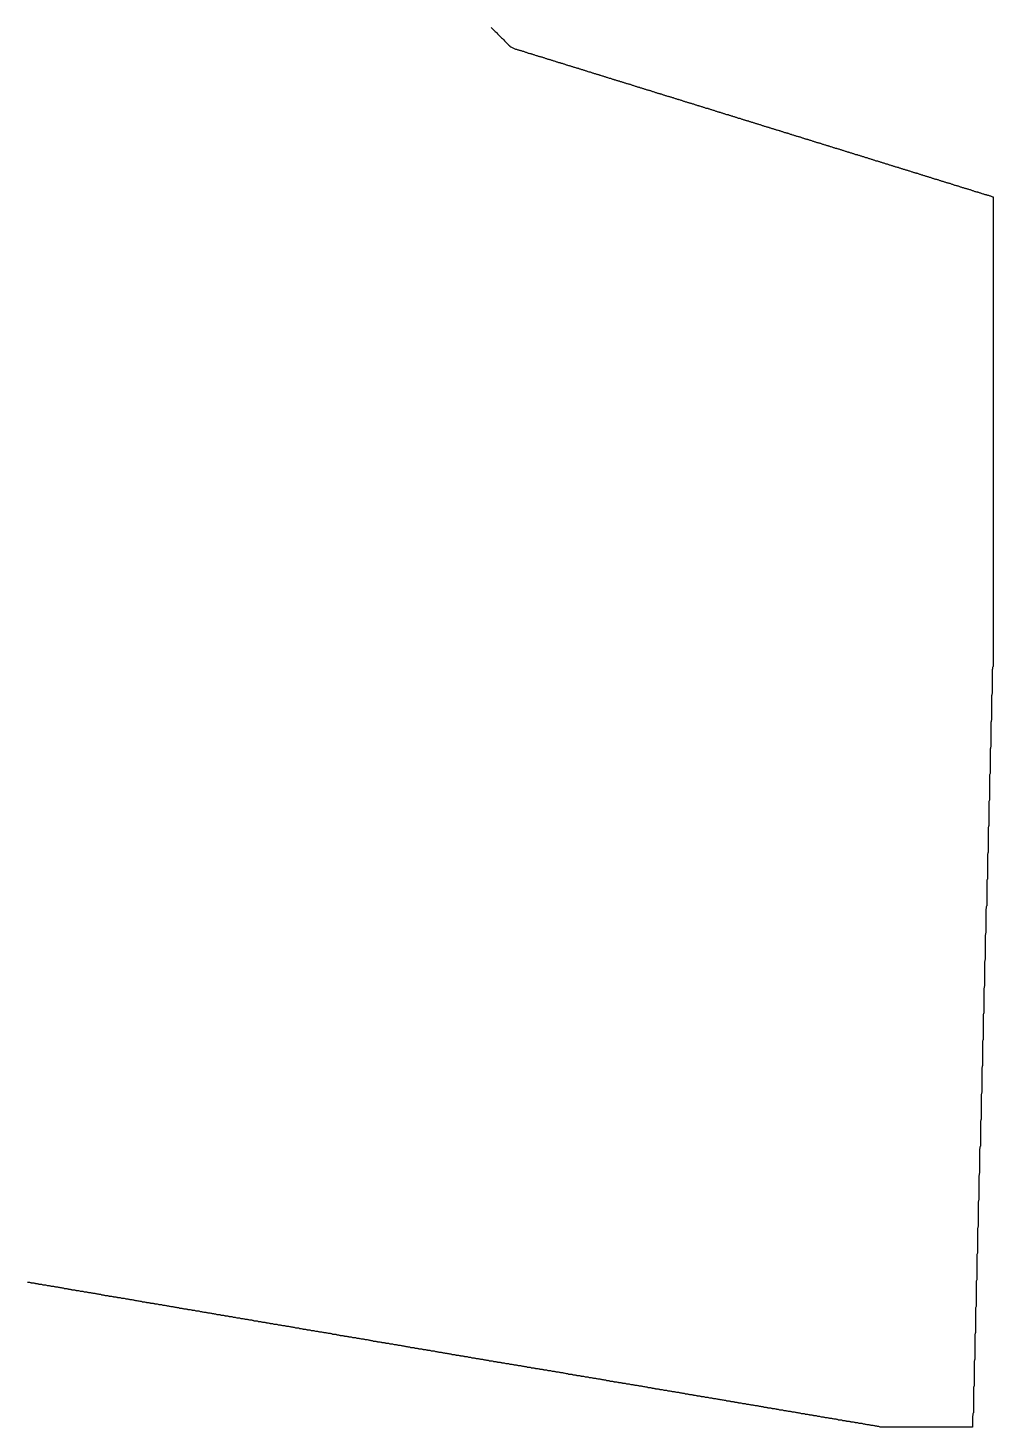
# Model space of a CAD drawing. Header units: metres. Extents: x 500 to 120559, y -30426 to 143676.
# Drawn here: x 60530 to 120559, y -30426 to 56625 of the extents above; entities that cross this region are included whole.
import ezdxf

# ---------------------------------------------------------------- set-up
doc = ezdxf.new("R2010")
doc.units = ezdxf.units.M
doc.layers.add('alpha_boundary_shrunk', color=7, linetype='Continuous')

msp = doc.modelspace()

# ---------------------------------------------------------------- linework, layer by layer
at = {"layer": 'alpha_boundary_shrunk', "color": 1}
msp.add_lwpolyline([(89338, 56665), (89381, 56621), (89425, 56577), (89469, 56534), (89512, 56490), (89556, 56446), (89600, 56402), (89644, 56359), (89687, 56315), (89731, 56271), (89775, 56228), (89818, 56184), (89862, 56140), (89993, 56009), (90037, 55966), (90080, 55922), (90124, 55878), (90168, 55835), (90211, 55791), (90255, 55747), (90299, 55703), (90343, 55660), (90386, 55616), (90430, 55572), (90474, 55529), (90513, 55493), (90557, 55462), (90604, 55435), (90691, 55391), (90778, 55348), (90821, 55329), (90865, 55314), (90910, 55303), (90911, 55303), (90952, 55285), (90996, 55270), (91041, 55260), (91087, 55253), (91101, 55253), (91126, 55242), (91170, 55227), (91216, 55216), (91217, 55216), (91258, 55198), (91301, 55183), (91347, 55172), (91348, 55172), (91389, 55154), (91433, 55139), (91478, 55129), (91479, 55129), (91520, 55110), (91564, 55096), (91609, 55085), (91610, 55085), (91651, 55067), (91695, 55052), (91740, 55041), (91786, 55035), (91800, 55034), (91826, 55023), (91869, 55008), (91915, 54998), (91916, 54997), (91957, 54979), (92000, 54965), (92046, 54954), (92047, 54954), (92088, 54936), (92132, 54921), (92177, 54910), (92178, 54910), (92219, 54892), (92263, 54877), (92308, 54867), (92354, 54860), (92368, 54859), (92393, 54848), (92437, 54834), (92482, 54823), (92484, 54823), (92525, 54805), (92568, 54790), (92614, 54779), (92615, 54779), (92656, 54761), (92700, 54746), (92745, 54736), (92746, 54735), (92787, 54717), (92831, 54702), (92876, 54692), (92922, 54685), (92936, 54685), (92961, 54674), (93005, 54659), (93050, 54648), (93052, 54648), (93092, 54630), (93136, 54615), (93181, 54604), (93183, 54604), (93224, 54586), (93267, 54571), (93313, 54561), (93314, 54561), (93355, 54542), (93399, 54528), (93444, 54517), (93445, 54517), (93486, 54499), (93530, 54484), (93575, 54473), (93621, 54467), (93635, 54466), (93660, 54455), (93704, 54440), (93749, 54430), (93751, 54430), (93791, 54411), (93835, 54397), (93880, 54386), (93882, 54386), (93923, 54368), (93966, 54353), (94012, 54342), (94013, 54342), (94054, 54324), (94098, 54309), (94143, 54299), (94189, 54292), (94203, 54292), (94228, 54280), (94272, 54266), (94317, 54255), (94319, 54255), (94359, 54237), (94403, 54222), (94448, 54211), (94450, 54211), (94490, 54193), (94534, 54178), (94580, 54168), (94581, 54167), (94622, 54149), (94665, 54135), (94711, 54124), (94756, 54117), (94771, 54117), (94796, 54106), (94840, 54091), (94885, 54080), (94887, 54080), (94927, 54062), (94971, 54047), (95016, 54036), (95018, 54036), (95058, 54018), (95102, 54003), (95147, 53993), (95149, 53993), (95189, 53975), (95233, 53960), (95279, 53949), (95280, 53949), (95321, 53931), (95364, 53916), (95410, 53905), (95455, 53899), (95470, 53898), (95495, 53887), (95539, 53872), (95584, 53862), (95586, 53862), (95626, 53843), (95670, 53829), (95715, 53818), (95717, 53818), (95757, 53800), (95801, 53785), (95846, 53774), (95848, 53774), (95888, 53756), (95932, 53741), (95978, 53731), (96023, 53724), (96038, 53724), (96063, 53712), (96107, 53698), (96152, 53687), (96153, 53687), (96194, 53669), (96238, 53654), (96283, 53643), (96285, 53643), (96325, 53625), (96369, 53610), (96414, 53600), (96416, 53599), (96456, 53581), (96500, 53567), (96545, 53556), (96547, 53556), (96587, 53538), (96631, 53523), (96677, 53512), (96722, 53506), (96737, 53505), (96762, 53494), (96806, 53479), (96851, 53469), (96853, 53468), (96893, 53450), (96937, 53436), (96982, 53425), (96984, 53425), (97024, 53407), (97068, 53392), (97113, 53381), (97115, 53381), (97155, 53363), (97199, 53348), (97244, 53337), (97290, 53331), (97305, 53330), (97330, 53319), (97374, 53304), (97419, 53294), (97420, 53294), (97461, 53276), (97505, 53261), (97550, 53250), (97552, 53250), (97592, 53232), (97636, 53217), (97681, 53206), (97683, 53206), (97723, 53188), (97767, 53173), (97812, 53163), (97858, 53156), (97873, 53156), (97898, 53144), (97942, 53130), (97987, 53119), (97988, 53119), (98029, 53101), (98073, 53086), (98118, 53075), (98119, 53075), (98160, 53057), (98204, 53042), (98249, 53032), (98251, 53032), (98291, 53013), (98335, 52999), (98380, 52988), (98382, 52988), (98422, 52970), (98466, 52955), (98511, 52944), (98557, 52938), (98572, 52937), (98597, 52926), (98641, 52911), (98686, 52901), (98687, 52900), (98728, 52882), (98772, 52868), (98817, 52857), (98818, 52857), (98859, 52839), (98903, 52824), (98948, 52813), (98950, 52813), (98990, 52795), (99034, 52780), (99079, 52770), (99125, 52763), (99140, 52762), (99165, 52751), (99209, 52737), (99254, 52726), (99255, 52726), (99296, 52708), (99340, 52693), (99385, 52682), (99386, 52682), (99427, 52664), (99471, 52649), (99516, 52638), (99517, 52638), (99558, 52620), (99602, 52605), (99647, 52595), (99649, 52595), (99689, 52577), (99733, 52562), (99778, 52551), (99824, 52545), (99839, 52544), (99864, 52533), (99908, 52518), (99953, 52507), (99954, 52507), (99995, 52489), (100039, 52474), (100084, 52464), (100085, 52464), (100126, 52445), (100170, 52431), (100215, 52420), (100216, 52420), (100257, 52402), (100301, 52387), (100346, 52376), (100392, 52370), (100407, 52369), (100432, 52358), (100476, 52343), (100521, 52333), (100522, 52332), (100563, 52314), (100607, 52300), (100652, 52289), (100653, 52289), (100694, 52271), (100738, 52256), (100783, 52245), (100784, 52245), (100825, 52227), (100869, 52212), (100914, 52202), (100960, 52195), (100975, 52195), (101000, 52183), (101044, 52169), (101089, 52158), (101090, 52158), (101131, 52140), (101175, 52125), (101220, 52114), (101221, 52114), (101262, 52096), (101306, 52081), (101351, 52071), (101352, 52070), (101393, 52052), (101437, 52038), (101482, 52027), (101483, 52027), (101524, 52009), (101568, 51994), (101613, 51983), (101659, 51977), (101674, 51976), (101699, 51965), (101743, 51950), (101788, 51939), (101789, 51939), (101830, 51921), (101874, 51906), (101919, 51896), (101920, 51896), (101961, 51878), (102005, 51863), (102050, 51852), (102051, 51852), (102092, 51834), (102136, 51819), (102181, 51808), (102227, 51802), (102242, 51801), (102267, 51790), (102311, 51775), (102356, 51765), (102357, 51765), (102398, 51746), (102442, 51732), (102487, 51721), (102488, 51721), (102529, 51703), (102573, 51688), (102618, 51677), (102619, 51677), (102660, 51659), (102704, 51644), (102749, 51634), (102795, 51627), (102810, 51627), (102835, 51615), (102879, 51601), (102924, 51590), (102925, 51590), (102966, 51572), (103010, 51557), (103055, 51546), (103056, 51546), (103097, 51528), (103141, 51513), (103186, 51503), (103187, 51502), (103228, 51484), (103272, 51470), (103317, 51459), (103318, 51459), (103359, 51441), (103403, 51426), (103448, 51415), (103494, 51409), (103509, 51408), (103534, 51397), (103578, 51382), (103623, 51372), (103624, 51371), (103665, 51353), (103709, 51338), (103754, 51328), (103755, 51328), (103796, 51310), (103840, 51295), (103885, 51284), (103886, 51284), (103927, 51266), (103971, 51251), (104016, 51240), (104062, 51234), (104077, 51233), (104102, 51222), (104146, 51207), (104191, 51197), (104192, 51197), (104233, 51179), (104277, 51164), (104322, 51153), (104323, 51153), (104364, 51135), (104408, 51120), (104453, 51109), (104454, 51109), (104495, 51091), (104539, 51076), (104584, 51066), (104585, 51066), (104626, 51047), (104670, 51033), (104715, 51022), (104761, 51016), (104776, 51015), (104801, 51004), (104845, 50989), (104890, 50978), (104891, 50978), (104932, 50960), (104976, 50945), (105021, 50935), (105022, 50934), (105063, 50916), (105107, 50902), (105152, 50891), (105153, 50891), (105194, 50873), (105238, 50858), (105283, 50847), (105329, 50841), (105344, 50840), (105369, 50829), (105413, 50814), (105458, 50804), (105459, 50803), (105500, 50785), (105544, 50771), (105589, 50760), (105590, 50760), (105631, 50742), (105675, 50727), (105720, 50716), (105721, 50716), (105762, 50698), (105806, 50683), (105851, 50673), (105897, 50666), (105912, 50665), (105937, 50654), (105981, 50639), (106026, 50629), (106027, 50629), (106068, 50611), (106112, 50596), (106157, 50585), (106158, 50585), (106199, 50567), (106243, 50552), (106288, 50541), (106289, 50541), (106330, 50523), (106374, 50508), (106419, 50498), (106420, 50498), (106461, 50480), (106505, 50465), (106550, 50454), (106596, 50448), (106611, 50447), (106636, 50436), (106680, 50421), (106725, 50410), (106726, 50410), (106767, 50392), (106811, 50377), (106856, 50367), (106857, 50367), (106898, 50348), (106942, 50334), (106987, 50323), (106988, 50323), (107029, 50305), (107073, 50290), (107118, 50279), (107164, 50273), (107178, 50272), (107204, 50261), (107248, 50246), (107293, 50236), (107294, 50235), (107335, 50217), (107379, 50203), (107424, 50192), (107425, 50192), (107466, 50174), (107510, 50159), (107555, 50148), (107556, 50148), (107597, 50130), (107641, 50115), (107686, 50105), (107732, 50098), (107746, 50097), (107772, 50086), (107816, 50072), (107861, 50061), (107862, 50061), (107903, 50043), (107947, 50028), (107992, 50017), (107993, 50017), (108034, 49999), (108078, 49984), (108123, 49974), (108124, 49973), (108165, 49955), (108209, 49940), (108254, 49930), (108255, 49930), (108296, 49912), (108340, 49897), (108385, 49886), (108431, 49880), (108445, 49879), (108471, 49868), (108515, 49853), (108560, 49842), (108561, 49842), (108602, 49824), (108646, 49809), (108691, 49799), (108692, 49799), (108733, 49781), (108777, 49766), (108822, 49755), (108823, 49755), (108864, 49737), (108908, 49722), (108953, 49711), (108999, 49705), (109013, 49704), (109039, 49693), (109082, 49678), (109128, 49668), (109129, 49668), (109170, 49649), (109214, 49635), (109259, 49624), (109260, 49624), (109301, 49606), (109345, 49591), (109390, 49580), (109391, 49580), (109432, 49562), (109476, 49547), (109521, 49537), (109522, 49536), (109563, 49518), (109607, 49504), (109652, 49493), (109698, 49487), (109712, 49486), (109738, 49475), (109781, 49460), (109827, 49449), (109828, 49449), (109869, 49431), (109913, 49416), (109958, 49406), (109959, 49405), (110000, 49387), (110044, 49373), (110089, 49362), (110090, 49362), (110131, 49344), (110175, 49329), (110220, 49318), (110266, 49312), (110280, 49311), (110305, 49300), (110349, 49285), (110395, 49275), (110396, 49274), (110437, 49256), (110480, 49241), (110526, 49231), (110527, 49231), (110568, 49213), (110612, 49198), (110657, 49187), (110658, 49187), (110699, 49169), (110743, 49154), (110788, 49143), (110834, 49137), (110848, 49136), (110873, 49125), (110917, 49110), (110962, 49100), (110964, 49100), (111004, 49082), (111048, 49067), (111094, 49056), (111095, 49056), (111136, 49038), (111179, 49023), (111225, 49012), (111226, 49012), (111267, 48994), (111311, 48979), (111356, 48969), (111357, 48969), (111398, 48950), (111442, 48936), (111487, 48925), (111533, 48919), (111547, 48918), (111572, 48907), (111616, 48892), (111661, 48881), (111663, 48881), (111704, 48863), (111747, 48848), (111793, 48838), (111794, 48837), (111835, 48819), (111878, 48805), (111924, 48794), (111925, 48794), (111966, 48776), (112010, 48761), (112055, 48750), (112101, 48744), (112115, 48743), (112140, 48732), (112184, 48717), (112229, 48707), (112231, 48706), (112271, 48688), (112315, 48674), (112360, 48663), (112362, 48663), (112403, 48645), (112446, 48630), (112492, 48619), (112493, 48619), (112534, 48601), (112578, 48586), (112623, 48576), (112669, 48569), (112683, 48568), (112708, 48557), (112752, 48542), (112797, 48532), (112799, 48532), (112839, 48514), (112883, 48499), (112928, 48488), (112930, 48488), (112970, 48470), (113014, 48455), (113059, 48444), (113061, 48444), (113102, 48426), (113145, 48411), (113191, 48401), (113192, 48401), (113233, 48382), (113277, 48368), (113322, 48357), (113368, 48351), (113382, 48350), (113407, 48339), (113451, 48324), (113496, 48313), (113498, 48313), (113538, 48295), (113582, 48280), (113627, 48270), (113629, 48270), (113669, 48251), (113713, 48237), (113758, 48226), (113760, 48226), (113801, 48208), (113844, 48193), (113890, 48182), (113935, 48176), (113950, 48175), (113975, 48164), (114019, 48149), (114064, 48139), (114066, 48138), (114106, 48120), (114150, 48106), (114195, 48095), (114197, 48095), (114237, 48077), (114281, 48062), (114326, 48051), (114328, 48051), (114368, 48033), (114412, 48018), (114458, 48008), (114459, 48007), (114500, 47989), (114543, 47975), (114589, 47964), (114634, 47957), (114649, 47957), (114674, 47946), (114718, 47931), (114763, 47920), (114765, 47920), (114805, 47902), (114849, 47887), (114894, 47877), (114896, 47876), (114936, 47858), (114980, 47843), (115025, 47833), (115027, 47833), (115067, 47815), (115111, 47800), (115157, 47789), (115202, 47783), (115217, 47782), (115242, 47771), (115286, 47756), (115331, 47745), (115332, 47745), (115373, 47727), (115417, 47712), (115462, 47702), (115464, 47702), (115504, 47683), (115548, 47669), (115593, 47658), (115595, 47658), (115635, 47640), (115679, 47625), (115724, 47614), (115770, 47608), (115785, 47607), (115810, 47596), (115854, 47581), (115899, 47571), (115900, 47571), (115941, 47552), (115985, 47538), (116030, 47527), (116031, 47527), (116072, 47509), (116116, 47494), (116161, 47483), (116163, 47483), (116203, 47465), (116247, 47450), (116292, 47440), (116294, 47439), (116334, 47421), (116378, 47407), (116423, 47396), (116469, 47390), (116484, 47389), (116509, 47378), (116553, 47363), (116598, 47352), (116599, 47352), (116640, 47334), (116684, 47319), (116729, 47309), (116731, 47308), (116771, 47290), (116815, 47276), (116860, 47265), (116862, 47265), (116902, 47247), (116946, 47232), (116991, 47221), (117037, 47215), (117052, 47214), (117077, 47203), (117121, 47188), (117166, 47177), (117167, 47177), (117208, 47159), (117252, 47144), (117297, 47134), (117298, 47134), (117339, 47116), (117383, 47101), (117428, 47090), (117430, 47090), (117470, 47072), (117514, 47057), (117559, 47046), (117561, 47046), (117601, 47028), (117645, 47013), (117690, 47003), (117736, 46996), (117751, 46996), (117776, 46984), (117820, 46970), (117865, 46959), (117866, 46959), (117907, 46941), (117951, 46926), (117996, 46915), (117997, 46915), (118038, 46897), (118082, 46882), (118127, 46872), (118129, 46872), (118169, 46853), (118213, 46839), (118258, 46828), (118304, 46822), (118319, 46821), (118344, 46810), (118388, 46795), (118433, 46784), (118434, 46784), (118475, 46766), (118519, 46751), (118564, 46741), (118565, 46740), (118606, 46722), (118650, 46708), (118695, 46697), (118696, 46697), (118737, 46679), (118781, 46664), (118826, 46653), (118872, 46647), (118887, 46646), (118912, 46635), (118956, 46620), (119001, 46610), (119002, 46609), (119043, 46591), (119087, 46577), (119132, 46566), (119133, 46566), (119174, 46548), (119218, 46533), (119263, 46522), (119264, 46522), (119305, 46504), (119349, 46489), (119394, 46478), (119395, 46478), (119436, 46460), (119480, 46445), (119525, 46435), (119571, 46428), (119586, 46428), (119611, 46417), (119655, 46402), (119700, 46391), (119701, 46391), (119742, 46373), (119786, 46358), (119831, 46347), (119832, 46347), (119873, 46329), (119917, 46314), (119962, 46304), (119963, 46304), (120004, 46285), (120048, 46271), (120093, 46260), (120139, 46254), (120154, 46253), (120179, 46242), (120223, 46227), (120268, 46216), (120269, 46216), (120310, 46198), (120354, 46183), (120399, 46173), (120400, 46173), (120441, 46154), (120485, 46140), (120530, 46129), (120531, 46129), (120559, 46116), (120559, 16897), (120550, 16875), (120535, 16832), (120524, 16786), (120518, 16740), (120516, 16694), (120516, 15237), (120506, 15215), (120491, 15171), (120480, 15126), (120474, 15080), (120472, 15034), (120472, 13577), (120462, 13555), (120447, 13511), (120437, 13466), (120430, 13420), (120428, 13374), (120428, 11917), (120418, 11895), (120404, 11851), (120393, 11806), (120387, 11760), (120384, 11714), (120384, 10257), (120375, 10235), (120360, 10191), (120349, 10146), (120343, 10100), (120341, 10054), (120341, 8597), (120331, 8575), (120316, 8531), (120306, 8486), (120299, 8440), (120297, 8393), (120297, 6980), (120287, 6958), (120273, 6914), (120262, 6869), (120256, 6823), (120253, 6777), (120253, 5320), (120244, 5298), (120229, 5254), (120218, 5209), (120212, 5163), (120210, 5117), (120210, 3660), (120200, 3638), (120185, 3594), (120175, 3549), (120168, 3503), (120166, 3457), (120166, 2000), (120156, 1978), (120142, 1934), (120131, 1889), (120124, 1843), (120122, 1797), (120122, 340), (120113, 318), (120098, 274), (120087, 229), (120081, 183), (120079, 136), (120079, -1321), (120069, -1342), (120054, -1386), (120044, -1431), (120037, -1477), (120035, -1524), (120035, -2981), (120025, -3003), (120010, -3046), (120000, -3092), (119993, -3138), (119991, -3184), (119991, -4641), (119982, -4663), (119967, -4707), (119956, -4752), (119950, -4798), (119948, -4844), (119948, -6301), (119938, -6323), (119923, -6367), (119912, -6412), (119906, -6458), (119904, -6504), (119904, -7961), (119894, -7983), (119879, -8027), (119869, -8072), (119862, -8118), (119860, -8164), (119860, -9621), (119851, -9643), (119836, -9687), (119825, -9732), (119819, -9778), (119817, -9824), (119817, -11281), (119807, -11303), (119792, -11347), (119781, -11392), (119775, -11438), (119773, -11485), (119773, -12942), (119763, -12963), (119748, -13007), (119738, -13052), (119731, -13098), (119729, -13145), (119729, -14602), (119719, -14624), (119705, -14667), (119694, -14713), (119688, -14758), (119685, -14805), (119685, -16262), (119676, -16284), (119661, -16328), (119650, -16373), (119644, -16419), (119642, -16465), (119642, -17922), (119632, -17944), (119617, -17988), (119607, -18033), (119600, -18079), (119598, -18125), (119598, -19582), (119588, -19604), (119574, -19648), (119563, -19693), (119557, -19739), (119554, -19785), (119554, -21242), (119545, -21264), (119530, -21308), (119519, -21353), (119513, -21399), (119511, -21445), (119511, -22902), (119501, -22924), (119486, -22968), (119476, -23013), (119469, -23059), (119467, -23105), (119467, -24563), (119457, -24584), (119443, -24628), (119432, -24673), (119425, -24719), (119423, -24766), (119423, -26223), (119414, -26245), (119399, -26288), (119388, -26334), (119382, -26379), (119380, -26426), (119380, -27883), (119370, -27905), (119355, -27949), (119345, -27994), (119338, -28040), (119336, -28086), (119336, -29543), (119326, -29565), (119311, -29609), (119301, -29654), (119294, -29700), (119292, -29746), (119292, -30426), (113530, -30426), (113508, -30416), (113464, -30401), (113419, -30391), (113373, -30384), (113326, -30382), (113267, -30382), (113246, -30372), (113202, -30357), (113157, -30347), (113111, -30340), (113064, -30338), (113005, -30338), (112983, -30329), (112939, -30314), (112894, -30303), (112848, -30297), (112802, -30295), (112743, -30295), (112721, -30285), (112677, -30270), (112632, -30259), (112586, -30253), (112540, -30251), (112525, -30251), (112503, -30241), (112459, -30226), (112414, -30216), (112368, -30209), (112322, -30207), (112263, -30207), (112241, -30198), (112197, -30183), (112152, -30172), (112106, -30166), (112059, -30164), (112000, -30164), (111979, -30154), (111935, -30139), (111890, -30128), (111844, -30122), (111797, -30120), (111738, -30120), (111716, -30110), (111673, -30095), (111627, -30085), (111582, -30078), (111535, -30076), (111476, -30076), (111454, -30066), (111410, -30052), (111365, -30041), (111319, -30035), (111273, -30032), (111214, -30032), (111192, -30023), (111148, -30008), (111103, -29997), (111057, -29991), (111011, -29989), (110952, -29989), (110930, -29979), (110886, -29964), (110841, -29954), (110795, -29947), (110749, -29945), (110690, -29945), (110668, -29935), (110624, -29921), (110579, -29910), (110533, -29904), (110487, -29901), (110428, -29901), (110406, -29892), (110362, -29877), (110317, -29866), (110271, -29860), (110225, -29858), (110166, -29858), (110144, -29848), (110100, -29833), (110055, -29823), (110009, -29816), (109962, -29814), (109903, -29814), (109882, -29804), (109838, -29790), (109793, -29779), (109747, -29772), (109700, -29770), (109685, -29770), (109663, -29761), (109619, -29746), (109574, -29735), (109528, -29729), (109482, -29727), (109423, -29727), (109401, -29717), (109357, -29702), (109312, -29692), (109266, -29685), (109220, -29683), (109161, -29683), (109139, -29673), (109095, -29658), (109050, -29648), (109004, -29641), (108958, -29639), (108899, -29639), (108877, -29630), (108833, -29615), (108788, -29604), (108742, -29598), (108696, -29596), (108636, -29596), (108615, -29586), (108571, -29571), (108526, -29560), (108480, -29554), (108433, -29552), (108374, -29552), (108353, -29542), (108309, -29527), (108263, -29517), (108218, -29510), (108171, -29508), (108112, -29508), (108090, -29498), (108046, -29484), (108001, -29473), (107955, -29467), (107909, -29464), (107850, -29464), (107828, -29455), (107784, -29440), (107739, -29429), (107693, -29423), (107647, -29421), (107588, -29421), (107566, -29411), (107522, -29396), (107477, -29386), (107431, -29379), (107385, -29377), (107326, -29377), (107304, -29367), (107260, -29353), (107215, -29342), (107169, -29336), (107123, -29333), (107107, -29333), (107086, -29324), (107042, -29309), (106997, -29298), (106951, -29292), (106904, -29290), (106845, -29290), (106823, -29280), (106779, -29265), (106734, -29255), (106688, -29248), (106642, -29246), (106583, -29246), (106561, -29236), (106517, -29222), (106472, -29211), (106426, -29205), (106380, -29202), (106321, -29202), (106299, -29193), (106255, -29178), (106210, -29167), (106164, -29161), (106118, -29159), (106059, -29159), (106037, -29149), (105993, -29134), (105948, -29124), (105902, -29117), (105856, -29115), (105797, -29115), (105775, -29105), (105731, -29091), (105686, -29080), (105640, -29073), (105594, -29071), (105535, -29071), (105513, -29062), (105469, -29047), (105424, -29036), (105378, -29030), (105332, -29028), (105273, -29028), (105251, -29018), (105207, -29003), (105162, -28993), (105116, -28986), (105069, -28984), (105010, -28984), (104989, -28974), (104945, -28959), (104899, -28949), (104854, -28942), (104807, -28940), (104748, -28940), (104726, -28931), (104682, -28916), (104637, -28905), (104591, -28899), (104545, -28897), (104530, -28897), (104508, -28887), (104464, -28872), (104419, -28861), (104373, -28855), (104327, -28853), (104268, -28853), (104246, -28843), (104202, -28828), (104157, -28818), (104111, -28811), (104065, -28809), (104006, -28809), (103984, -28799), (103940, -28785), (103895, -28774), (103849, -28768), (103802, -28765), (103743, -28765), (103722, -28756), (103678, -28741), (103633, -28730), (103587, -28724), (103540, -28722), (103481, -28722), (103459, -28712), (103416, -28697), (103370, -28687), (103325, -28680), (103278, -28678), (103219, -28678), (103197, -28668), (103153, -28654), (103108, -28643), (103062, -28637), (103016, -28634), (102957, -28634), (102935, -28625), (102891, -28610), (102846, -28599), (102800, -28593), (102754, -28591), (102695, -28591), (102673, -28581), (102629, -28566), (102584, -28556), (102538, -28549), (102492, -28547), (102433, -28547), (102411, -28537), (102367, -28523), (102322, -28512), (102276, -28506), (102230, -28503), (102171, -28503), (102149, -28494), (102105, -28479), (102060, -28468), (102014, -28462), (101968, -28460), (101952, -28460), (101930, -28450), (101886, -28435), (101841, -28425), (101795, -28418), (101749, -28416), (101690, -28416), (101668, -28406), (101624, -28392), (101579, -28381), (101533, -28374), (101487, -28372), (101428, -28372), (101406, -28363), (101362, -28348), (101317, -28337), (101271, -28331), (101225, -28329), (101166, -28329), (101144, -28319), (101100, -28304), (101055, -28293), (101009, -28287), (100963, -28285), (100904, -28285), (100882, -28275), (100838, -28260), (100793, -28250), (100747, -28243), (100701, -28241), (100642, -28241), (100620, -28232), (100576, -28217), (100531, -28206), (100485, -28200), (100439, -28198), (100379, -28198), (100358, -28188), (100314, -28173), (100269, -28162), (100223, -28156), (100176, -28154), (100117, -28154), (100095, -28144), (100052, -28129), (100006, -28119), (99961, -28112), (99914, -28110), (99855, -28110), (99833, -28100), (99789, -28086), (99744, -28075), (99698, -28069), (99652, -28066), (99593, -28066), (99571, -28057), (99527, -28042), (99482, -28031), (99436, -28025), (99390, -28023), (99375, -28023), (99353, -28013), (99309, -27998), (99264, -27988), (99218, -27981), (99172, -27979), (99113, -27979), (99091, -27969), (99047, -27955), (99002, -27944), (98956, -27938), (98909, -27935), (98850, -27935), (98829, -27926), (98785, -27911), (98740, -27900), (98694, -27894), (98647, -27892), (98588, -27892), (98566, -27882), (98522, -27867), (98477, -27857), (98431, -27850), (98385, -27848), (98326, -27848), (98304, -27838), (98260, -27824), (98215, -27813), (98169, -27807), (98123, -27804), (98064, -27804), (98042, -27795), (97998, -27780), (97953, -27769), (97907, -27763), (97861, -27761), (97802, -27761), (97780, -27751), (97736, -27736), (97691, -27726), (97645, -27719), (97599, -27717), (97540, -27717), (97518, -27707), (97474, -27693), (97429, -27682), (97383, -27675), (97337, -27673), (97278, -27673), (97256, -27664), (97212, -27649), (97167, -27638), (97121, -27632), (97075, -27630), (97015, -27630), (96994, -27620), (96950, -27605), (96905, -27594), (96859, -27588), (96812, -27586), (96753, -27586), (96732, -27576), (96688, -27561), (96642, -27551), (96597, -27544), (96550, -27542), (96535, -27542), (96513, -27533), (96469, -27518), (96424, -27507), (96378, -27501), (96332, -27499), (96273, -27499), (96251, -27489), (96207, -27474), (96162, -27463), (96116, -27457), (96070, -27455), (96011, -27455), (95989, -27445), (95945, -27430), (95900, -27420), (95854, -27413), (95808, -27411), (95749, -27411), (95727, -27401), (95683, -27387), (95638, -27376), (95592, -27370), (95545, -27367), (95486, -27367), (95465, -27358), (95421, -27343), (95376, -27332), (95330, -27326), (95283, -27324), (95224, -27324), (95202, -27314), (95159, -27299), (95113, -27289), (95068, -27282), (95021, -27280), (94962, -27280), (94940, -27270), (94896, -27256), (94851, -27245), (94805, -27239), (94759, -27236), (94700, -27236), (94678, -27227), (94634, -27212), (94589, -27201), (94543, -27195), (94497, -27193), (94438, -27193), (94416, -27183), (94372, -27168), (94327, -27158), (94281, -27151), (94235, -27149), (94176, -27149), (94154, -27139), (94110, -27125), (94065, -27114), (94019, -27107), (93973, -27105), (93957, -27105), (93935, -27096), (93892, -27081), (93846, -27070), (93801, -27064), (93754, -27062), (93695, -27062), (93673, -27052), (93629, -27037), (93584, -27027), (93538, -27020), (93492, -27018), (93433, -27018), (93411, -27008), (93367, -26994), (93322, -26983), (93276, -26976), (93230, -26974), (93171, -26974), (93149, -26965), (93105, -26950), (93060, -26939), (93014, -26933), (92968, -26931), (92909, -26931), (92887, -26921), (92843, -26906), (92798, -26895), (92752, -26889), (92706, -26887), (92647, -26887), (92625, -26877), (92581, -26862), (92536, -26852), (92490, -26845), (92444, -26843), (92385, -26843), (92363, -26834), (92319, -26819), (92274, -26808), (92228, -26802), (92181, -26800), (92122, -26800), (92101, -26790), (92057, -26775), (92012, -26764), (91966, -26758), (91919, -26756), (91860, -26756), (91838, -26746), (91795, -26731), (91749, -26721), (91704, -26714), (91657, -26712), (91598, -26712), (91576, -26702), (91532, -26688), (91487, -26677), (91441, -26671), (91395, -26668), (91336, -26668), (91314, -26659), (91270, -26644), (91225, -26633), (91179, -26627), (91133, -26625), (91074, -26625), (91052, -26615), (91008, -26600), (90963, -26590), (90917, -26583), (90871, -26581), (90812, -26581), (90790, -26571), (90746, -26557), (90701, -26546), (90655, -26540), (90609, -26537), (90550, -26537), (90528, -26528), (90484, -26513), (90439, -26502), (90393, -26496), (90347, -26494), (90288, -26494), (90266, -26484), (90222, -26469), (90177, -26459), (90131, -26452), (90084, -26450), (90025, -26450), (90004, -26440), (89960, -26426), (89915, -26415), (89869, -26408), (89822, -26406), (89763, -26406), (89741, -26397), (89698, -26382), (89652, -26371), (89607, -26365), (89560, -26363), (89501, -26363), (89479, -26353), (89435, -26338), (89390, -26328), (89344, -26321), (89298, -26319), (89239, -26319), (89217, -26309), (89173, -26295), (89128, -26284), (89082, -26277), (89036, -26275), (88977, -26275), (88955, -26266), (88911, -26251), (88866, -26240), (88820, -26234), (88774, -26232), (88715, -26232), (88693, -26222), (88649, -26207), (88604, -26196), (88558, -26190), (88512, -26188), (88453, -26188), (88431, -26178), (88387, -26163), (88342, -26153), (88296, -26146), (88250, -26144), (88191, -26144), (88169, -26135), (88125, -26120), (88080, -26109), (88034, -26103), (87987, -26101), (87972, -26101), (87950, -26091), (87906, -26076), (87861, -26065), (87815, -26059), (87769, -26057), (87710, -26057), (87688, -26047), (87644, -26032), (87599, -26022), (87553, -26015), (87507, -26013), (87448, -26013), (87426, -26003), (87382, -25989), (87337, -25978), (87291, -25972), (87245, -25969), (87186, -25969), (87164, -25960), (87120, -25945), (87075, -25934), (87029, -25928), (86983, -25926), (86924, -25926), (86902, -25916), (86858, -25901), (86813, -25891), (86767, -25884), (86721, -25882), (86661, -25882), (86640, -25872), (86596, -25858), (86551, -25847), (86505, -25841), (86458, -25838), (86399, -25838), (86377, -25829), (86334, -25814), (86288, -25803), (86243, -25797), (86196, -25795), (86137, -25795), (86115, -25785), (86071, -25770), (86026, -25760), (85980, -25753), (85934, -25751), (85919, -25751), (85897, -25741), (85853, -25727), (85808, -25716), (85762, -25709), (85716, -25707), (85657, -25707), (85635, -25698), (85591, -25683), (85546, -25672), (85500, -25666), (85454, -25664), (85395, -25664), (85373, -25654), (85329, -25639), (85284, -25629), (85238, -25622), (85191, -25620), (85132, -25620), (85111, -25610), (85067, -25595), (85021, -25585), (84976, -25578), (84929, -25576), (84870, -25576), (84848, -25567), (84804, -25552), (84759, -25541), (84713, -25535), (84667, -25533), (84608, -25533), (84586, -25523), (84542, -25508), (84497, -25497), (84451, -25491), (84405, -25489), (84346, -25489), (84324, -25479), (84280, -25464), (84235, -25454), (84189, -25447), (84143, -25445), (84084, -25445), (84062, -25436), (84018, -25421), (83973, -25410), (83927, -25404), (83881, -25402), (83865, -25402), (83844, -25392), (83800, -25377), (83755, -25366), (83709, -25360), (83662, -25358), (83603, -25358), (83581, -25348), (83538, -25333), (83492, -25323), (83447, -25316), (83400, -25314), (83341, -25314), (83319, -25304), (83275, -25290), (83230, -25279), (83184, -25273), (83138, -25270), (83079, -25270), (83057, -25261), (83013, -25246), (82968, -25235), (82922, -25229), (82876, -25227), (82817, -25227), (82795, -25217), (82751, -25202), (82706, -25192), (82660, -25185), (82614, -25183), (82555, -25183), (82533, -25173), (82489, -25159), (82444, -25148), (82398, -25142), (82352, -25139), (82293, -25139), (82271, -25130), (82227, -25115), (82182, -25104), (82136, -25098), (82090, -25096), (82031, -25096), (82009, -25086), (81965, -25071), (81920, -25061), (81874, -25054), (81827, -25052), (81812, -25052), (81790, -25042), (81746, -25028), (81701, -25017), (81655, -25010), (81609, -25008), (81550, -25008), (81528, -24999), (81484, -24984), (81439, -24973), (81393, -24967), (81347, -24965), (81288, -24965), (81266, -24955), (81222, -24940), (81177, -24930), (81131, -24923), (81085, -24921), (81026, -24921), (81004, -24911), (80960, -24896), (80915, -24886), (80869, -24879), (80823, -24877), (80764, -24877), (80742, -24868), (80698, -24853), (80653, -24842), (80607, -24836), (80561, -24834), (80501, -24834), (80480, -24824), (80436, -24809), (80391, -24798), (80345, -24792), (80298, -24790), (80239, -24790), (80217, -24780), (80174, -24765), (80128, -24755), (80083, -24748), (80036, -24746), (79977, -24746), (79955, -24737), (79911, -24722), (79866, -24711), (79820, -24705), (79774, -24703), (79759, -24703), (79737, -24693), (79693, -24678), (79648, -24667), (79602, -24661), (79556, -24659), (79497, -24659), (79475, -24649), (79431, -24634), (79386, -24624), (79340, -24617), (79294, -24615), (79235, -24615), (79213, -24605), (79169, -24591), (79124, -24580), (79078, -24574), (79031, -24571), (78972, -24571), (78951, -24562), (78907, -24547), (78862, -24536), (78816, -24530), (78769, -24528), (78710, -24528), (78688, -24518), (78644, -24503), (78599, -24493), (78553, -24486), (78507, -24484), (78448, -24484), (78426, -24474), (78382, -24460), (78337, -24449), (78291, -24443), (78245, -24440), (78186, -24440), (78164, -24431), (78120, -24416), (78075, -24405), (78029, -24399), (77983, -24397), (77924, -24397), (77902, -24387), (77858, -24372), (77813, -24362), (77767, -24355), (77721, -24353), (77662, -24353), (77640, -24343), (77596, -24329), (77551, -24318), (77505, -24311), (77459, -24309), (77443, -24309), (77421, -24300), (77378, -24285), (77332, -24274), (77287, -24268), (77240, -24266), (77181, -24266), (77159, -24256), (77115, -24241), (77070, -24231), (77024, -24224), (76978, -24222), (76919, -24222), (76897, -24212), (76853, -24197), (76808, -24187), (76762, -24180), (76716, -24178), (76657, -24178), (76635, -24169), (76591, -24154), (76546, -24143), (76500, -24137), (76454, -24135), (76395, -24135), (76373, -24125), (76329, -24110), (76284, -24099), (76238, -24093), (76192, -24091), (76133, -24091), (76111, -24081), (76067, -24066), (76022, -24056), (75976, -24049), (75930, -24047), (75871, -24047), (75849, -24038), (75805, -24023), (75760, -24012), (75714, -24006), (75667, -24004), (75608, -24004), (75587, -23994), (75543, -23979), (75498, -23968), (75452, -23962), (75405, -23960), (75390, -23960), (75368, -23950), (75324, -23935), (75279, -23925), (75233, -23918), (75187, -23916), (75128, -23916), (75106, -23906), (75062, -23892), (75017, -23881), (74971, -23875), (74925, -23872), (74866, -23872), (74844, -23863), (74800, -23848), (74755, -23837), (74709, -23831), (74663, -23829), (74604, -23829), (74582, -23819), (74538, -23804), (74493, -23794), (74447, -23787), (74401, -23785), (74341, -23785), (74320, -23775), (74276, -23761), (74231, -23750), (74185, -23744), (74138, -23741), (74079, -23741), (74057, -23732), (74014, -23717), (73968, -23706), (73923, -23700), (73876, -23698), (73817, -23698), (73795, -23688), (73751, -23673), (73706, -23663), (73660, -23656), (73614, -23654), (73555, -23654), (73533, -23644), (73489, -23630), (73444, -23619), (73398, -23612), (73352, -23610), (73337, -23610), (73315, -23601), (73271, -23586), (73226, -23575), (73180, -23569), (73134, -23567), (73075, -23567), (73053, -23557), (73009, -23542), (72964, -23532), (72918, -23525), (72871, -23523), (72812, -23523), (72791, -23513), (72747, -23498), (72702, -23488), (72656, -23481), (72609, -23479), (72550, -23479), (72528, -23470), (72484, -23455), (72439, -23444), (72393, -23438), (72347, -23436), (72288, -23436), (72266, -23426), (72222, -23411), (72177, -23400), (72131, -23394), (72085, -23392), (72026, -23392), (72004, -23382), (71960, -23367), (71915, -23357), (71869, -23350), (71823, -23348), (71764, -23348), (71742, -23339), (71698, -23324), (71653, -23313), (71607, -23307), (71561, -23305), (71502, -23305), (71480, -23295), (71436, -23280), (71391, -23269), (71345, -23263), (71299, -23261), (71283, -23261), (71261, -23251), (71218, -23236), (71172, -23226), (71127, -23219), (71080, -23217), (71021, -23217), (70999, -23207), (70955, -23193), (70910, -23182), (70864, -23176), (70818, -23173), (70759, -23173), (70737, -23164), (70693, -23149), (70648, -23138), (70602, -23132), (70556, -23130), (70497, -23130), (70475, -23120), (70431, -23105), (70386, -23095), (70340, -23088), (70294, -23086), (70235, -23086), (70213, -23076), (70169, -23062), (70124, -23051), (70078, -23045), (70032, -23042), (69973, -23042), (69951, -23033), (69907, -23018), (69862, -23007), (69816, -23001), (69770, -22999), (69711, -22999), (69689, -22989), (69645, -22974), (69600, -22964), (69554, -22957), (69507, -22955), (69448, -22955), (69427, -22945), (69383, -22931), (69338, -22920), (69292, -22913), (69245, -22911), (69230, -22911), (69208, -22902), (69164, -22887), (69119, -22876), (69073, -22870), (69027, -22868), (68968, -22868), (68946, -22858), (68902, -22843), (68857, -22833), (68811, -22826), (68765, -22824), (68706, -22824), (68684, -22814), (68640, -22799), (68595, -22789), (68549, -22782), (68503, -22780), (68444, -22780), (68422, -22771), (68378, -22756), (68333, -22745), (68287, -22739), (68241, -22737), (68181, -22737), (68160, -22727), (68116, -22712), (68071, -22701), (68025, -22695), (67978, -22693), (67919, -22693), (67897, -22683), (67854, -22668), (67808, -22658), (67763, -22651), (67716, -22649), (67657, -22649), (67635, -22639), (67591, -22625), (67546, -22614), (67500, -22608), (67454, -22605), (67395, -22605), (67373, -22596), (67329, -22581), (67284, -22570), (67238, -22564), (67192, -22562), (67177, -22562), (67155, -22552), (67111, -22537), (67066, -22527), (67020, -22520), (66974, -22518), (66915, -22518), (66893, -22508), (66849, -22494), (66804, -22483), (66758, -22477), (66711, -22474), (66652, -22474), (66631, -22465), (66587, -22450), (66542, -22439), (66496, -22433), (66449, -22431), (66390, -22431), (66368, -22421), (66324, -22406), (66279, -22396), (66233, -22389), (66187, -22387), (66128, -22387), (66106, -22377), (66062, -22363), (66017, -22352), (65971, -22346), (65925, -22343), (65866, -22343), (65844, -22334), (65800, -22319), (65755, -22308), (65709, -22302), (65663, -22300), (65604, -22300), (65582, -22290), (65538, -22275), (65493, -22265), (65447, -22258), (65401, -22256), (65342, -22256), (65320, -22246), (65276, -22232), (65231, -22221), (65185, -22214), (65139, -22212), (65123, -22212), (65101, -22203), (65058, -22188), (65012, -22177), (64967, -22171), (64920, -22169), (64861, -22169), (64839, -22159), (64795, -22144), (64750, -22134), (64704, -22127), (64658, -22125), (64599, -22125), (64577, -22115), (64533, -22100), (64488, -22090), (64442, -22083), (64396, -22081), (64337, -22081), (64315, -22072), (64271, -22057), (64226, -22046), (64180, -22040), (64134, -22038), (64075, -22038), (64053, -22028), (64009, -22013), (63964, -22002), (63918, -21996), (63872, -21994), (63813, -21994), (63791, -21984), (63747, -21969), (63702, -21959), (63656, -21952), (63610, -21950), (63551, -21950), (63529, -21940), (63485, -21926), (63440, -21915), (63394, -21909), (63347, -21906), (63288, -21906), (63267, -21897), (63223, -21882), (63178, -21871), (63132, -21865), (63085, -21863), (63070, -21863), (63048, -21853), (63004, -21838), (62959, -21828), (62913, -21821), (62867, -21819), (62808, -21819), (62786, -21809), (62742, -21795), (62697, -21784), (62651, -21778), (62605, -21775), (62546, -21775), (62524, -21766), (62480, -21751), (62435, -21740), (62389, -21734), (62343, -21732), (62284, -21732), (62262, -21722), (62218, -21707), (62173, -21697), (62127, -21690), (62081, -21688), (62021, -21688), (62000, -21678), (61956, -21664), (61911, -21653), (61865, -21647), (61818, -21644), (61759, -21644), (61738, -21635), (61694, -21620), (61648, -21609), (61603, -21603), (61556, -21601), (61497, -21601), (61475, -21591), (61431, -21576), (61386, -21566), (61340, -21559), (61294, -21557), (61235, -21557), (61213, -21547), (61169, -21533), (61124, -21522), (61078, -21515), (61032, -21513), (61017, -21513), (60995, -21504), (60951, -21489), (60906, -21478), (60860, -21472), (60814, -21470), (60755, -21470), (60733, -21460), (60689, -21445), (60644, -21434), (60598, -21428), (60551, -21426), (60492, -21426)], dxfattribs=at)

doc.saveas('drawing.dxf')
